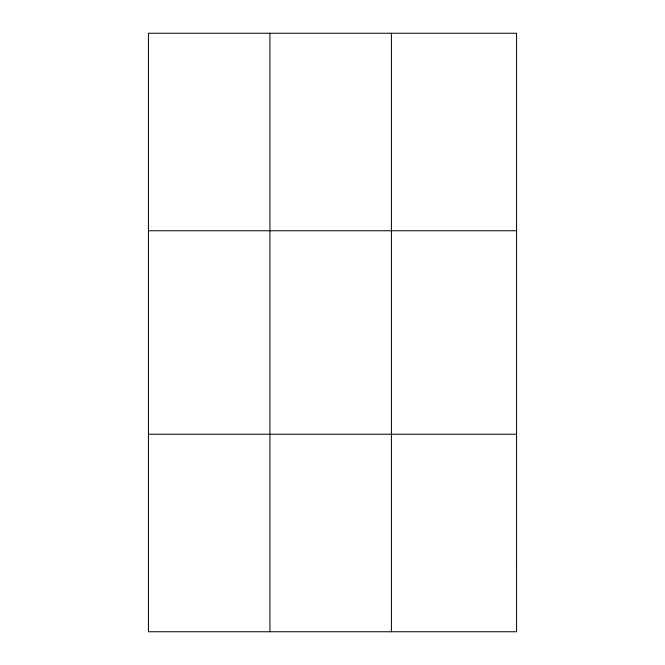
<?xml version="1.0" encoding="UTF-8"?>
<svg xmlns="http://www.w3.org/2000/svg" width="665" height="665" viewBox="0 0 665 665"><rect width="100%" height="100%" fill="white"/><g stroke="black" fill="none" stroke-linecap="round" stroke-linejoin="round"><path stroke-width="1" d="M269.915 631.75L269.915 33.25M391.402 631.75L391.402 33.25M148.436 230.755L516.564 230.755M148.436 434.245L516.564 434.245M516.564 565.915L516.564 631.75L148.436 631.75L148.436 33.25L516.564 33.25L516.564 565.915"/></g></svg>
